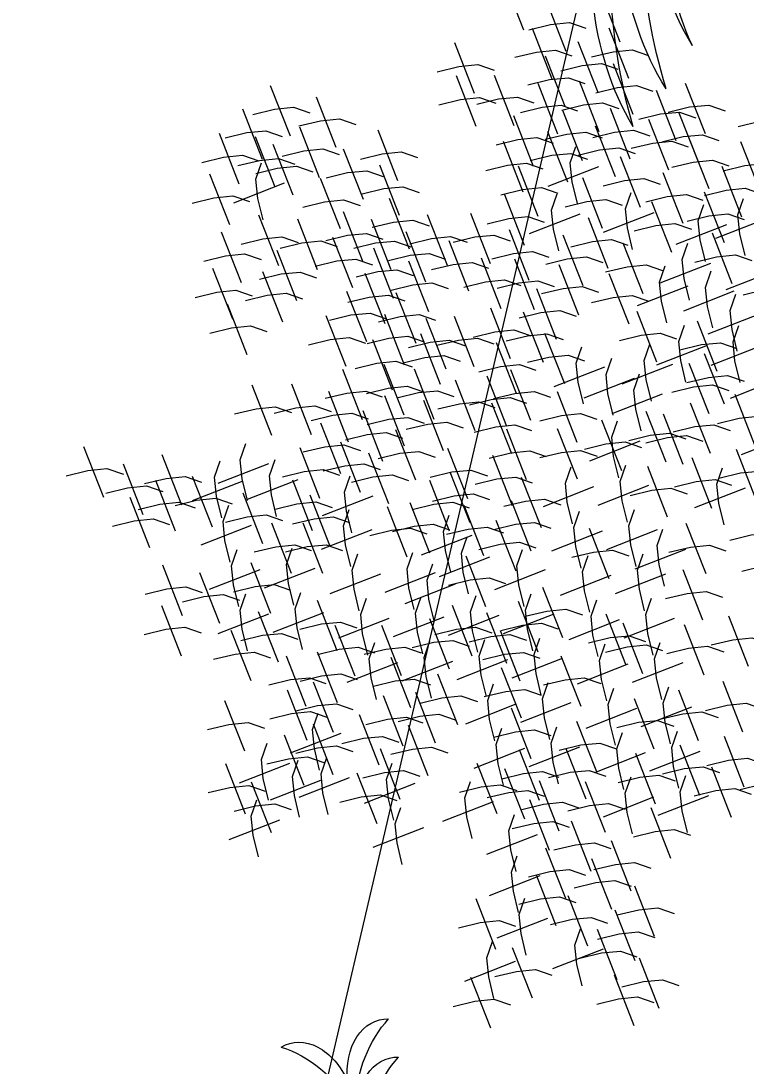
# Model space of a CAD drawing. Header units: millimetres. Extents: x 474016 to 477875, y 2288607 to 2292200.
# Drawn here: x 474329.82 to 474336.02, y 2289573.79 to 2289582.74 of the extents above; entities that cross this region are included whole.
import ezdxf
from ezdxf.enums import TextEntityAlignment as Align

# ---------------------------------------------------------------- set-up
doc = ezdxf.new("R2010")
doc.units = ezdxf.units.MM
doc.header["$LTSCALE"] = 50
for name, color, linetype, lineweight in [('EXT', 3, 'Continuous', 5), ('JARDIN-HP', 64, 'Continuous', 5), ('JARDINES', 98, 'Continuous', 13), ('vialidad', 5, 'Continuous', 13)]:
    doc.layers.add(name, color=color, linetype=linetype, lineweight=lineweight)
doc.styles.get("Standard").update_dxf_attribs({"font": 'arial.ttf'})

# ---------------------------------------------------------------- blocks, each defined once
blk = doc.blocks.new('A$C41BB26E9')
at = {"color": 56, "true_color": 0x7a7a00}
for centre, major_axis, ratio, start_param, end_param in [((-0.0822, 0.8726), (-0.3029, 0.2115), 0.723404, -0.20531, 1.366779), ((0.4871, 0.8785), (-0.7455, 0.5204), 0.723404, 0.433471, 1.121531), ((-0.3818, 0.4434), (-0.3029, 0.2115), 0.723404, -1.366779, 0.20531), ((-0.1911, -0.0931), (-0.7455, 0.5204), 0.723404, -1.121531, -0.433471), ((-0.1972, 0.3145), (-0.3029, 0.2115), 0.723404, -1.366779, 0.20531), ((-0.0065, -0.2219), (-0.7455, 0.5204), 0.723404, -1.121531, -0.433471), ((3.7035, -2.1029), (-2.624, 0.6366), 0.714286, 4.179349, 4.820469), ((4.122, -1.2835), (-1.5343, 0.3722), 0.714286, 3.888492, 4.926001), ((3.2901, -2.2819), (-2.8137, 0.6826), 0.714286, 4.170125, 4.780311), ((3.7802, -1.3807), (-1.5988, 0.3879), 0.714286, 3.86745, 4.883323), ((3.47, -1.48), (-1.6557, 0.4017), 0.714286, 3.88992, 4.86288), ((3.6576, -1.5691), (-1.5601, 0.3785), 0.714286, 4.003422, 4.972752)]:
    blk.add_ellipse(centre, major_axis=major_axis, ratio=ratio, start_param=start_param, end_param=end_param, dxfattribs=at)
blk = doc.blocks.new('Plarbol-031')
for points in [[(-1.761525, 1.7539), (-1.539175, 1.6008)], [(-0.81625, 1.57985), (-0.74195, 1.6618), (-0.668875, 1.722775), (-0.585675, 1.745)], [(-1.6243, 1.62685), (-1.401975, 1.47375)], [(-1.614125, 1.458525), (-1.5398, 1.54045), (-1.46675, 1.60145), (-1.38355, 1.623675)], [(-1.15485, 1.61225), (-0.932525, 1.45915)], [(-1.9578, 1.5646), (-1.735475, 1.4115)], [(-1.94765, 1.39625), (-1.873325, 1.4782), (-1.800275, 1.5392), (-1.71705, 1.561425)], [(-1.144675, 1.4439), (-1.07035, 1.52585), (-0.9973, 1.586825), (-0.9141, 1.609075)], [(-2.19095, 1.5341), (-1.9686, 1.381025)], [(-0.764175, 1.525225), (-0.541825, 1.372125)], [(-0.754, 1.356875), (-0.679675, 1.438825), (-0.606625, 1.4998), (-0.5234, 1.52205)], [(-1.7126, 1.48455), (-1.490275, 1.331475)], [(-1.702425, 1.316225), (-1.6281, 1.398175), (-1.55505, 1.45915), (-1.47185, 1.481375)], [(-1.506775, 1.49155), (-1.28445, 1.33845)], [(-1.496625, 1.3232), (-1.4223, 1.40515), (-1.349225, 1.466125), (-1.266025, 1.488375)], [(-1.255225, 1.50235), (-1.032875, 1.34925)], [(-1.24505, 1.334), (-1.170725, 1.41595), (-1.097675, 1.476925), (-1.01445, 1.499175)], [(-1.098325, 1.4725), (-0.875975, 1.3194)], [(-1.08815, 1.30415), (-1.013825, 1.3861), (-0.940775, 1.447075), (-0.85755, 1.469325)], [(-1.93875, 1.41215), (-1.7164, 1.25905)], [(-1.928575, 1.2438), (-1.85425, 1.32575), (-1.7812, 1.386725), (-1.698, 1.408975)], [(-1.205675, 1.361325), (-0.983325, 1.208225)], [(-1.1955, 1.192975), (-1.121175, 1.274925), (-1.048125, 1.3359), (-0.9649, 1.35815)], [(-0.9865, 1.395625), (-0.764175, 1.242525)], [(-0.97635, 1.227275), (-0.902025, 1.309225), (-0.828975, 1.370225), (-0.74575, 1.39245)], [(-0.773075, 1.37085), (-0.550725, 1.21775)], [(-0.7629, 1.2025), (-0.688575, 1.28445), (-0.615525, 1.34545), (-0.5323, 1.367675)], [(-1.808525, 1.33465), (-1.586175, 1.18155)], [(-1.79835, 1.1663), (-1.724025, 1.24825), (-1.650975, 1.309225), (-1.567775, 1.331475)], [(-1.59825, 1.3251), (-1.375925, 1.172025)], [(-1.5881, 1.156775), (-1.513775, 1.238725), (-1.440725, 1.2997), (-1.3575, 1.321925)], [(-1.39435, 1.2997), (-1.172, 1.1466)], [(-1.384175, 1.13135), (-1.30985, 1.2133), (-1.2368, 1.2743), (-1.153575, 1.296525)], [(-0.596475, 1.057675), (-0.443375, 1.28)], [(-0.428125, 1.067825), (-0.510075, 1.14215), (-0.57105, 1.215225), (-0.5933, 1.298425)], [(-1.761525, 1.2006), (-1.539175, 1.0475)], [(-1.75135, 1.03225), (-1.677025, 1.1142), (-1.603975, 1.1752), (-1.52075, 1.197425)], [(-0.773075, 1.216475), (-0.550725, 1.0634)], [(-0.7629, 1.04815), (-0.688575, 1.1301), (-0.615525, 1.191075), (-0.5323, 1.2133)], [(-1.58555, 1.158675), (-1.363225, 1.005575)], [(-1.575375, 0.990325), (-1.50105, 1.072275), (-1.428, 1.133275), (-1.3448, 1.1555)], [(-1.4064, 1.18535), (-1.184075, 1.03225)], [(-1.39625, 1.017025), (-1.321925, 1.09895), (-1.248875, 1.15995), (-1.16565, 1.182175)], [(-0.9973, 1.1809), (-0.774975, 1.027825)], [(-0.98715, 1.012575), (-0.912825, 1.094525), (-0.839775, 1.1555), (-0.75655, 1.177725)], [(-0.7432, 0.923), (-0.590125, 1.145325)], [(-0.574875, 0.93315), (-0.656825, 1.007475), (-0.7178, 1.08055), (-0.740025, 1.16375)], [(-2.21825, 1.13645), (-1.995925, 0.98335)], [(-2.2081, 0.9681), (-2.133775, 1.05005), (-2.060725, 1.111025), (-1.9775, 1.133275)], [(-1.9648, 1.11295), (-1.74245, 0.95985)], [(-1.954625, 0.9446), (-1.8803, 1.02655), (-1.80725, 1.087525), (-1.724025, 1.10975)], [(-1.21775, 1.128175), (-0.9954, 0.9751)], [(-1.207575, 0.95985), (-1.13325, 1.0418), (-1.0602, 1.102775), (-0.976975, 1.125)], [(-0.4116, 0.87535), (-0.258525, 1.0977)], [(-1.263475, 0.81565), (-1.345425, 0.889975), (-1.4064, 0.963025), (-1.42865, 1.046225)], [(-0.62695, 1.06975), (-0.404625, 0.91665)], [(-0.6168, 0.9014), (-0.542475, 0.98335), (-0.469425, 1.044325), (-0.3862, 1.066575)], [(-0.326475, 0.900775), (-0.25215, 0.9827), (-0.179125, 1.0437), (-0.095925, 1.065925)], [(-2.11915, 1.00495), (-1.896825, 0.85185)], [(-2.109, 0.8366), (-2.034675, 0.91855), (-1.961625, 0.979525), (-1.8784, 1.001775)], [(-1.772325, 0.999875), (-1.549975, 0.846775)], [(-1.76215, 0.831525), (-1.687825, 0.913475), (-1.614775, 0.97445), (-1.53155, 0.996675)], [(-1.58745, 1.029725), (-1.365125, 0.876625)], [(-1.5773, 0.861375), (-1.502975, 0.943325), (-1.429925, 1.0043), (-1.3467, 1.02655)], [(-1.431825, 0.805475), (-1.278725, 1.027825)], [(-1.076075, 0.769275), (-0.922975, 0.9916)], [(-0.90775, 0.779425), (-0.989675, 0.85375), (-1.050675, 0.9268), (-1.0729, 1.010025)], [(-0.96365, 1.03035), (-0.7413, 0.87725)], [(-0.953475, 0.862025), (-0.87915, 0.94395), (-0.8061, 1.00495), (-0.722875, 1.027175)], [(-1.315575, 0.93635), (-1.093225, 0.78325)], [(-0.701275, 0.719075), (-0.548175, 0.941425)], [(-0.53295, 0.72925), (-0.6149, 0.803575), (-0.675875, 0.876625), (-0.6981, 0.95985)], [(-1.3054, 0.768), (-1.231075, 0.84995), (-1.158025, 0.910925), (-1.0748, 0.93315)], [(-0.527225, 0.669525), (-0.374125, 0.891875)], [(-0.358875, 0.6797), (-0.440825, 0.754025), (-0.501825, 0.827075), (-0.52405, 0.9103)], [(-1.7431, 0.8652), (-1.52075, 0.7121)], [(-1.732925, 0.69685), (-1.6586, 0.7788), (-1.58555, 0.839775), (-1.502325, 0.862025)], [(-0.36205, 0.642225), (-0.209, 0.86455)], [(-0.19375, 0.652375), (-0.275675, 0.7267), (-0.33665, 0.79975), (-0.358875, 0.882975)], [(-1.6135, 0.8061), (-1.391175, 0.653025)], [(-1.603325, 0.637775), (-1.529025, 0.719725), (-1.45595, 0.7807), (-1.37275, 0.802925)], [(-1.3772, 0.558375), (-1.2241, 0.7807)], [(-1.20885, 0.568525), (-1.2908, 0.64285), (-1.351775, 0.7159), (-1.374, 0.799125)], [(-1.18025, 0.78705), (-0.957925, 0.63395)], [(-1.1701, 0.618725), (-1.095775, 0.70065), (-1.022725, 0.76165), (-0.9395, 0.783875)], [(-0.966825, 0.780075), (-0.744475, 0.626975)], [(-0.73115, 0.5628), (-0.57805, 0.78515)], [(-0.5628, 0.572975), (-0.64475, 0.6473), (-0.705725, 0.72035), (-0.727975, 0.803575)], [(-0.95665, 0.611725), (-0.882325, 0.693675), (-0.809275, 0.75465), (-0.72605, 0.7769)], [(-0.262325, 0.520875), (-0.10925, 0.743225)], [(-0.094, 0.53105), (-0.17595, 0.605375), (-0.23695, 0.678425), (-0.25915, 0.76165)], [(-1.58935, 0.6492), (-1.367025, 0.4961)], [(-1.5792, 0.480875), (-1.504875, 0.5628), (-1.431825, 0.6238), (-1.3486, 0.646025)], [(-1.235525, 0.646025), (-1.0132, 0.492925)], [(-1.225375, 0.4777), (-1.15105, 0.559625), (-1.077975, 0.620625), (-0.994775, 0.64285)], [(-0.444, 0.665725), (-0.2217, 0.512625)], [(-0.43385, 0.497375), (-0.359525, 0.579325), (-0.286475, 0.6403), (-0.203275, 0.66255)], [(-0.091475, 0.439575), (0.061625, 0.6619)], [(-0.938875, 0.6149), (-0.716525, 0.4618)], [(-0.9287, 0.44655), (-0.854375, 0.5285), (-0.781325, 0.5895), (-0.6981, 0.611725)], [(-0.4872, 0.3716), (-0.3341, 0.59395)], [(-0.31885, 0.381775), (-0.4008, 0.4561), (-0.4618, 0.52915), (-0.484025, 0.61235)], [(-2.6369, 0.527875), (-2.41455, 0.374775)], [(-2.626725, 0.359525), (-2.5524, 0.441475), (-2.47935, 0.502475), (-2.396125, 0.5247)], [(-2.290675, 0.56345), (-2.06835, 0.41035)], [(-2.280525, 0.3951), (-2.2062, 0.47705), (-2.133125, 0.538025), (-2.049925, 0.560275)], [(-0.719075, 0.536775), (-0.496725, 0.383675)], [(-0.7089, 0.368425), (-0.634575, 0.450375), (-0.561525, 0.51135), (-0.4783, 0.5336)], [(-0.3233, 0.55075), (-0.101, 0.39765)], [(-0.31315, 0.3824), (-0.23885, 0.46435), (-0.1658, 0.525325), (-0.082575, 0.547575)], [(-1.677025, 0.478325), (-1.4547, 0.325225)], [(-1.66685, 0.309975), (-1.59255, 0.391925), (-1.519475, 0.452925), (-1.436275, 0.47515)], [(-1.47185, 0.5177), (-1.2495, 0.364625)], [(-1.461675, 0.349375), (-1.38735, 0.431325), (-1.3143, 0.4923), (-1.231075, 0.514525)], [(-1.1701, 0.512625), (-0.94775, 0.359525)], [(-1.159925, 0.344275), (-1.0856, 0.426225), (-1.01255, 0.487225), (-0.929325, 0.50945)], [(-0.359525, 0.4688), (-0.1372, 0.3157)], [(-2.85795, 0.4472), (-2.635625, 0.2941)], [(-2.8478, 0.27885), (-2.773475, 0.3608), (-2.700425, 0.421775), (-2.6172, 0.444025)], [(-2.187125, 0.4237), (-1.9648, 0.2706)], [(-2.176975, 0.25535), (-2.10265, 0.3373), (-2.0296, 0.398275), (-1.946375, 0.420525)], [(-0.576775, 0.1969), (-0.423675, 0.41925)], [(-0.408425, 0.207075), (-0.490375, 0.2814), (-0.551375, 0.35445), (-0.5736, 0.437675)], [(-0.34935, 0.30045), (-0.275025, 0.3824), (-0.202, 0.443375), (-0.118775, 0.465625)], [(-0.084475, 0.467525), (0.13785, 0.314425)], [(-0.074325, 0.299175), (0, 0.381125), (0.073075, 0.442125), (0.156275, 0.46435)], [(0.11245, 0.237575), (0.26555, 0.4599)], [(-2.38025, 0.3894), (-2.1579, 0.2363)], [(-2.370075, 0.22105), (-2.29575, 0.303), (-2.2227, 0.363975), (-2.1395, 0.3862)], [(-1.3683, 0.41225), (-1.14595, 0.25915)], [(-1.358125, 0.243925), (-1.2838, 0.325875), (-1.21075, 0.38685), (-1.127525, 0.409075)], [(-2.62165, 0.357), (-2.3993, 0.2039)], [(-2.611475, 0.18865), (-2.53715, 0.2706), (-2.4641, 0.331575), (-2.380875, 0.353825)], [(-2.0531, 0.3138), (-1.83075, 0.1607)], [(-1.851075, 0.3519), (-1.62875, 0.198825)], [(-1.840925, 0.183575), (-1.7666, 0.265525), (-1.69355, 0.3265), (-1.610325, 0.348725)], [(-1.508675, 0.322675), (-1.28635, 0.1696)], [(-1.498525, 0.15435), (-1.4242, 0.2363), (-1.35115, 0.297275), (-1.267925, 0.3195)], [(-1.1955, 0.35065), (-0.973175, 0.19755)], [(-1.18535, 0.1823), (-1.111025, 0.26425), (-1.037975, 0.325225), (-0.95475, 0.34745)], [(-2.9075, 0.273125), (-2.685175, 0.12005)], [(-2.89735, 0.1048), (-2.823025, 0.18675), (-2.749975, 0.247725), (-2.66675, 0.26995)], [(-2.042925, 0.14545), (-1.9686, 0.2274), (-1.89555, 0.288375), (-1.812325, 0.310625)], [(-1.690375, 0.3049), (-1.468025, 0.1518)], [(-1.6802, 0.13655), (-1.605875, 0.2185), (-1.532825, 0.2795), (-1.4496, 0.301725)], [(-0.52595, 0.042575), (-0.6079, 0.116875), (-0.668875, 0.189925), (-0.691125, 0.273125)], [(-0.535475, 0.04575), (-0.382375, 0.26805)], [(-0.36715, 0.0559), (-0.4491, 0.1302), (-0.510075, 0.20325), (-0.5323, 0.286475)], [(-0.2433, 0.3087), (-0.02095, 0.155625)], [(-0.233125, 0.140375), (-0.1588, 0.222325), (-0.08575, 0.2833), (-0.002525, 0.305525)], [(-2.682625, 0.21215), (-2.4603, 0.05905)], [(-2.672475, 0.043825), (-2.59815, 0.12575), (-2.525075, 0.18675), (-2.441875, 0.208975)], [(-1.892375, 0.22295), (-1.67005, 0.06985)], [(-1.8822, 0.054625), (-1.8079, 0.13655), (-1.734825, 0.19755), (-1.651625, 0.219775)], [(-1.1847, 0.2185), (-0.962375, 0.0654)], [(-1.17455, 0.0502), (-1.100225, 0.1321), (-1.027175, 0.1931), (-0.94395, 0.215325)], [(-0.84865, -0.0038), (-0.695575, 0.2185)], [(-0.680325, 0.00635), (-0.762275, 0.08065), (-0.82325, 0.1537), (-0.845475, 0.236925)], [(-0.6943, 0.0324), (-0.5412, 0.254725)], [(0.074325, 0.245175), (0.296675, 0.0921)], [(0.0845, 0.07685), (0.158825, 0.1588), (0.231875, 0.219775), (0.3151, 0.242)], [(-2.777925, 0.194375), (-2.555575, 0.0413)], [(-2.76775, 0.02605), (-2.693425, 0.107975), (-2.620375, 0.16895), (-2.53715, 0.1912)], [(-2.3936, 0.204525), (-2.17125, 0.05145)], [(-2.383425, 0.036225), (-2.3091, 0.118125), (-2.23605, 0.179125), (-2.152825, 0.20135)], [(-2.0696, 0.177225), (-1.847275, 0.02415)], [(-2.05945, 0.0089), (-1.985125, 0.090825), (-1.912075, 0.1518), (-1.82885, 0.17405)], [(-1.037325, 0.189925), (-0.815, 0.03685)], [(-1.027175, 0.0216), (-0.95285, 0.103525), (-0.879775, 0.1645), (-0.796575, 0.18675)], [(-0.324575, 0.188025), (-0.102275, 0.03495)], [(-0.314425, 0.0197), (-0.240125, 0.101625), (-0.16705, 0.1626), (-0.08385, 0.18485)], [(-2.934825, 0.107975), (-2.712475, -0.0451)], [(-2.92465, -0.06035), (-2.850325, 0.0216), (-2.777275, 0.08255), (-2.69405, 0.1048)], [(-2.2062, 0.13085), (-1.98385, -0.022225)], [(-2.196025, -0.037475), (-2.1217, 0.044475), (-2.04865, 0.105425), (-1.965425, 0.127675)], [(-1.799, 0.1086), (-1.57665, -0.044475)], [(-1.788825, -0.0597), (-1.7145, 0.02225), (-1.64145, 0.0832), (-1.558225, 0.105425)], [(-1.330825, 0.1429), (-1.108475, -0.01015)], [(-1.32065, -0.0254), (-1.246325, 0.05655), (-1.173275, 0.1175), (-1.09005, 0.139725)], [(-0.402075, 0.1499), (-0.179775, -0.003175)], [(-0.391925, -0.018425), (-0.3176, 0.0635), (-0.24455, 0.1245), (-0.16135, 0.146725)], [(0.06735, -0.110525), (0.22045, 0.111775)], [(0.235675, -0.100375), (0.15375, -0.02605), (0.09275, 0.047025), (0.070525, 0.1302)], [(-2.680725, -0.13785), (-2.527625, 0.084475)], [(-2.512375, -0.127675), (-2.594325, -0.05335), (-2.6553, 0.0197), (-2.67755, 0.1029)], [(-1.98005, 0.0654), (-1.7577, -0.08765)], [(-1.969875, -0.1029), (-1.89555, -0.02095), (-1.8225, 0.040025), (-1.739275, 0.062225)], [(-0.084475, 0.086375), (0.13785, -0.0667)], [(-0.074325, -0.08195), (0, 0), (0.073075, 0.060975), (0.156275, 0.0832)], [(-1.457225, 0.008275), (-1.2349, -0.144825)], [(-1.447075, -0.160075), (-1.37275, -0.078125), (-1.2997, -0.01715), (-1.216475, 0.005075)], [(-1.210125, 0.015875), (-0.987775, -0.1372)], [(-1.19995, -0.15245), (-1.125625, -0.0705), (-1.052575, -0.009525), (-0.96935, 0.0127)], [(-0.4961, -0.210275), (-0.343, 0.012075)], [(-0.32775, -0.2001), (-0.4097, -0.125775), (-0.470675, -0.052725), (-0.492925, 0.0305)], [(0.30175, -0.148), (0.376075, -0.06605), (0.449125, -0.005075), (0.53235, 0.01715)], [(-2.3739, -0.02795), (-2.15155, -0.18105)], [(-2.363725, -0.196275), (-2.2894, -0.11435), (-2.21635, -0.05335), (-2.133125, -0.031125)], [(-2.17825, -0.00445), (-1.9559, -0.157525)], [(-2.168075, -0.172775), (-2.09375, -0.090825), (-2.0207, -0.02985), (-1.937475, -0.007625)], [(-0.82325, -0.0165), (-0.600925, -0.1696)], [(-0.813075, -0.18485), (-0.73875, -0.1029), (-0.6657, -0.041925), (-0.5825, -0.0197)], [(-0.5609, -0.0089), (-0.33855, -0.161975)], [(-0.550725, -0.177225), (-0.4764, -0.095275), (-0.40335, -0.0343), (-0.320125, -0.012075)], [(-2.8605, -0.087025), (-2.63815, -0.240125)], [(-2.850325, -0.255375), (-2.776, -0.173425), (-2.70295, -0.112425), (-2.619725, -0.0902)], [(-1.944475, -0.062875), (-1.722125, -0.215975)], [(-1.9343, -0.231225), (-1.859975, -0.149275), (-1.786925, -0.0883), (-1.7037, -0.06605)], [(-1.762775, -0.057175), (-1.54045, -0.210275)], [(-1.752625, -0.2255), (-1.6783, -0.14355), (-1.60525, -0.082575), (-1.522025, -0.06035)], [(-1.567775, -0.0794), (-1.345425, -0.2325)], [(-1.5576, -0.24775), (-1.483275, -0.1658), (-1.410225, -0.1048), (-1.327, -0.082575)], [(-1.076075, -0.054625), (-0.85375, -0.207725)], [(-1.065925, -0.222975), (-0.9916, -0.141025), (-0.91855, -0.080025), (-0.835325, -0.0578)], [(-0.2433, -0.072425), (-0.02095, -0.2255)], [(-0.233125, -0.24075), (-0.1588, -0.1588), (-0.08575, -0.097825), (-0.002525, -0.0756)], [(0.4377, -0.2414), (0.512025, -0.15945), (0.585075, -0.09845), (0.6683, -0.076225)], [(-2.544775, -0.119425), (-2.32245, -0.272525)], [(-2.534625, -0.287775), (-2.4603, -0.205825), (-2.387225, -0.144825), (-2.304025, -0.1226)], [(-1.1574, -0.14675), (-0.93505, -0.299825)], [(-1.147225, -0.315075), (-1.0729, -0.233125), (-0.99985, -0.17215), (-0.916625, -0.149925)], [(-0.337275, -0.369075), (-0.184225, -0.14675)], [(-0.168975, -0.3589), (-0.2509, -0.284575), (-0.311875, -0.211525), (-0.3341, -0.128325)], [(-1.969875, -0.188025), (-1.74755, -0.341125)], [(-1.9597, -0.356375), (-1.8854, -0.274425), (-1.812325, -0.21345), (-1.729125, -0.1912)], [(-1.750075, -0.1785), (-1.52775, -0.3316)], [(-1.739925, -0.34685), (-1.6656, -0.2649), (-1.59255, -0.2039), (-1.509325, -0.181675)], [(-1.547425, -0.157525), (-1.3251, -0.310625)], [(-1.537275, -0.325875), (-1.46295, -0.243925), (-1.3899, -0.18295), (-1.306675, -0.160725)], [(-0.7197, -0.1677), (-0.497375, -0.3208)], [(-0.70955, -0.33605), (-0.635225, -0.2541), (-0.56215, -0.1931), (-0.47895, -0.170875)], [(0.074325, -0.199475), (0.296675, -0.35255)], [(0.0845, -0.3678), (0.158825, -0.28585), (0.231875, -0.224875), (0.3151, -0.20265)], [(-2.372, -0.21345), (-2.14965, -0.366525)], [(-2.361825, -0.381775), (-2.2875, -0.299825), (-2.21445, -0.23885), (-2.131225, -0.216625)], [(-1.27555, -0.25155), (-1.0532, -0.40465)], [(-1.265375, -0.4199), (-1.19105, -0.33795), (-1.118, -0.276975), (-1.0348, -0.254725)], [(-1.061475, -0.2452), (-0.839125, -0.3983)], [(-1.0513, -0.41355), (-0.976975, -0.3316), (-0.903925, -0.2706), (-0.8207, -0.248375)], [(-2.650875, -0.293475), (-2.428525, -0.446575)], [(-2.6407, -0.461825), (-2.566375, -0.379875), (-2.493325, -0.3189), (-2.4101, -0.29665)], [(-0.928075, -0.311275), (-0.705725, -0.464375)], [(-0.559625, -0.5279), (-0.406525, -0.30555)], [(-0.391275, -0.517725), (-0.473225, -0.4434), (-0.5342, -0.37035), (-0.55645, -0.287125)], [(-0.1785, -0.5279), (-0.0254, -0.30555)], [(-0.01015, -0.517725), (-0.0921, -0.4434), (-0.153075, -0.37035), (-0.175325, -0.287125)], [(-0.007625, -0.52915), (0.145475, -0.306825)], [(0.160725, -0.519), (0.078775, -0.444675), (0.0178, -0.371625), (-0.00445, -0.2884)], [(-2.370725, -0.3405), (-2.148375, -0.493575)], [(-2.36055, -0.508825), (-2.286225, -0.426875), (-2.213175, -0.3659), (-2.12995, -0.343675)], [(-1.987025, -0.34685), (-1.7647, -0.499925)], [(-1.976875, -0.515175), (-1.90255, -0.433225), (-1.829475, -0.37225), (-1.746275, -0.350025)], [(-1.729125, -0.315075), (-1.506775, -0.468175)], [(-1.71895, -0.483425), (-1.644625, -0.401475), (-1.571575, -0.3405), (-1.48835, -0.31825)], [(-1.47565, -0.32015), (-1.253325, -0.47325)], [(-1.4655, -0.4885), (-1.391175, -0.40655), (-1.3181, -0.345575), (-1.2349, -0.323325)], [(-0.9179, -0.4796), (-0.843575, -0.39765), (-0.770525, -0.336675), (-0.6873, -0.31445)], [(-1.612875, -0.3856), (-1.390525, -0.538675)], [(-1.6027, -0.553925), (-1.528375, -0.471975), (-1.455325, -0.411), (-1.3721, -0.388775)], [(0.18995, -0.399575), (0.412275, -0.552675)], [(0.200125, -0.5679), (0.274425, -0.48595), (0.3475, -0.424975), (0.4307, -0.40275)], [(-2.585425, -0.46755), (-2.3631, -0.620625)], [(-1.349875, -0.4237), (-1.127525, -0.5768)], [(-1.3397, -0.59205), (-1.265375, -0.5101), (-1.192325, -0.449125), (-1.109125, -0.426875)], [(-0.912825, -0.458), (-0.690475, -0.6111)], [(-0.90265, -0.62635), (-0.828325, -0.5444), (-0.755275, -0.483425), (-0.67205, -0.461175)], [(-0.4008, -0.6867), (-0.247725, -0.464375)], [(-0.2325, -0.676525), (-0.314425, -0.6022), (-0.3754, -0.52915), (-0.397625, -0.44595)], [(-0.019675, -0.6867), (0.1334, -0.464375)], [(0.14865, -0.676525), (0.0667, -0.6022), (0.005725, -0.52915), (-0.0165, -0.44595)], [(0.507575, -0.4631), (0.7299, -0.6162)], [(0.51775, -0.631425), (0.59205, -0.549475), (0.665125, -0.4885), (0.748325, -0.466275)], [(-2.575275, -0.635875), (-2.50095, -0.553925), (-2.4279, -0.49295), (-2.344675, -0.470725)], [(-1.5233, -0.51265), (-1.30095, -0.665725)], [(-1.513125, -0.680975), (-1.4388, -0.599025), (-1.36575, -0.53805), (-1.282525, -0.515825)], [(-0.7324, -0.4688), (-0.510075, -0.6219)], [(-0.72225, -0.63715), (-0.647925, -0.5552), (-0.574875, -0.494225), (-0.49165, -0.471975)], [(-0.3106, -0.489775), (-0.0883, -0.642875)], [(-0.30045, -0.658125), (-0.22615, -0.576175), (-0.153075, -0.515175), (-0.069875, -0.49295)], [(-1.769775, -0.521525), (-1.547425, -0.674625)], [(-1.7596, -0.689875), (-1.685275, -0.607925), (-1.612225, -0.54695), (-1.529025, -0.5247)], [(-1.116725, -0.553925), (-0.8944, -0.707025)], [(-1.106575, -0.722275), (-1.03225, -0.640325), (-0.9592, -0.57935), (-0.875975, -0.5571)], [(-2.426625, -0.57425), (-2.204275, -0.72735)], [(-2.41645, -0.7426), (-2.342125, -0.66065), (-2.269075, -0.599675), (-2.18585, -0.577425)], [(-1.3829, -0.6219), (-1.160575, -0.775)], [(-0.7089, -0.592675), (-0.486575, -0.745775)], [(-0.69875, -0.761025), (-0.624425, -0.679075), (-0.551375, -0.6181), (-0.46815, -0.59585)], [(-0.242025, -0.845525), (-0.088925, -0.623175)], [(-0.073675, -0.83535), (-0.155625, -0.761025), (-0.2166, -0.687975), (-0.23885, -0.60475)], [(0.139125, -0.845525), (0.292225, -0.623175)], [(0.307475, -0.83535), (0.225525, -0.761025), (0.16455, -0.687975), (0.1423, -0.60475)], [(0.34875, -0.6219), (0.5711, -0.775)], [(-1.76595, -0.65175), (-1.543625, -0.80485)], [(-1.7558, -0.8201), (-1.681475, -0.73815), (-1.608425, -0.677175), (-1.5252, -0.65495)], [(-1.5703, -0.63525), (-1.347975, -0.78835)], [(-1.56015, -0.803575), (-1.485825, -0.72165), (-1.41275, -0.66065), (-1.32955, -0.638425)], [(-1.37275, -0.79025), (-1.298425, -0.7083), (-1.225375, -0.647325), (-1.14215, -0.625075)], [(-1.0405, -0.64605), (-0.818175, -0.79915)], [(-1.03035, -0.814375), (-0.956025, -0.73245), (-0.882975, -0.67145), (-0.79975, -0.649225)], [(0.358925, -0.79025), (0.43325, -0.7083), (0.5063, -0.647325), (0.589525, -0.625075)], [(-1.938125, -0.724175), (-1.715775, -0.877275)], [(-1.92795, -0.892525), (-1.853625, -0.810575), (-1.780575, -0.7496), (-1.69735, -0.72735)], [(-0.716525, -0.71655), (-0.4942, -0.86965)], [(-0.706375, -0.8849), (-0.63205, -0.80295), (-0.558975, -0.741975), (-0.475775, -0.719725)], [(-1.1015, -0.737525), (-0.87915, -0.890625)], [(-1.091325, -0.90585), (-1.017, -0.823925), (-0.94395, -0.762925), (-0.860725, -0.7407)], [(-0.890575, -0.743875), (-0.66825, -0.896975)], [(-0.880425, -0.912225), (-0.8061, -0.830275), (-0.73305, -0.769275), (-0.649825, -0.74705)], [(-0.359525, -0.99415), (-0.441475, -0.919825), (-0.50245, -0.846775), (-0.524675, -0.763575)], [(0.085125, -0.99415), (0.003175, -0.919825), (-0.0578, -0.846775), (-0.080025, -0.763575)], [(0.466275, -0.99415), (0.384325, -0.919825), (0.32335, -0.846775), (0.301125, -0.763575)], [(0.666375, -0.74895), (0.888725, -0.90205)], [(0.67655, -0.9173), (0.750875, -0.83535), (0.823925, -0.774375), (0.90715, -0.752125)], [(-1.71005, -0.803575), (-1.487725, -0.956675)], [(-1.6999, -0.971925), (-1.625575, -0.889975), (-1.552525, -0.829), (-1.4693, -0.806775)], [(-1.575375, -0.82645), (-1.35305, -0.97955)], [(-1.565225, -0.9948), (-1.4909, -0.91285), (-1.41785, -0.851875), (-1.334625, -0.829625)], [(-1.428, -0.79405), (-1.205675, -0.94715)], [(-1.41785, -0.9624), (-1.343525, -0.88045), (-1.270475, -0.819475), (-1.18725, -0.797225)], [(-0.757825, -1.05705), (-0.839775, -0.982725), (-0.90075, -0.909675), (-0.922975, -0.82645)], [(-0.52785, -1.004325), (-0.374775, -0.782)], [(-0.0832, -1.004325), (0.069875, -0.782)], [(-0.0038, -0.7966), (0.218525, -0.9497)], [(0.00635, -0.96495), (0.080675, -0.883), (0.15375, -0.822), (0.23695, -0.799775)], [(0.092125, -0.786425), (0.31445, -0.939525)], [(0.102275, -0.954775), (0.1766, -0.872825), (0.24965, -0.81185), (0.332875, -0.7896)], [(0.29795, -1.004325), (0.451025, -0.782)], [(-2.099475, -0.838525), (-1.877125, -0.991625)], [(-2.0893, -1.006875), (-2.014975, -0.924925), (-1.941925, -0.863925), (-1.8587, -0.8417)], [(-1.121175, -0.883), (-0.89885, -1.0361)], [(-0.92615, -1.067225), (-0.773075, -0.844875)], [(-0.623775, -1.096425), (-0.705725, -1.0221), (-0.766725, -0.94905), (-0.78895, -0.86585)], [(-0.337925, -0.862675), (-0.1156, -1.01575)], [(-0.32775, -1.031), (-0.253425, -0.94905), (-0.1804, -0.888075), (-0.097175, -0.86585)], [(-1.111025, -1.051325), (-1.0367, -0.969375), (-0.96365, -0.9084), (-0.880425, -0.886175)], [(-0.792125, -1.1066), (-0.639025, -0.884275)], [(-0.200725, -1.152975), (-0.28265, -1.07865), (-0.343625, -1.0056), (-0.365875, -0.922375)], [(0.24395, -1.152975), (0.162, -1.07865), (0.101025, -1.0056), (0.078775, -0.922375)], [(0.6251, -1.152975), (0.54315, -1.07865), (0.482175, -1.0056), (0.459925, -0.922375)], [(0.507575, -0.907775), (0.7299, -1.060875)], [(0.51775, -1.0761), (0.59205, -0.99415), (0.665125, -0.933175), (0.748325, -0.91095)], [(-1.726575, -0.963675), (-1.50425, -1.116775)], [(-1.7164, -1.132), (-1.642075, -1.050075), (-1.569025, -0.989075), (-1.485825, -0.96685)], [(-1.44325, -1.1803), (-1.29015, -0.95795)], [(-1.274925, -1.170125), (-1.35685, -1.0958), (-1.41785, -1.02275), (-1.440075, -0.939525)], [(-1.203125, -0.9624), (-0.9808, -1.1155)], [(-1.192975, -1.13075), (-1.11865, -1.0488), (-1.0456, -0.9878), (-0.962375, -0.965575)], [(-0.7413, -0.9478), (-0.518975, -1.100875)], [(-0.73115, -1.116125), (-0.656825, -1.034175), (-0.58375, -0.9732), (-0.50055, -0.950975)], [(-0.36905, -1.16315), (-0.215975, -0.9408)], [(0.0756, -1.16315), (0.2287, -0.9408)], [(0.45675, -1.16315), (0.60985, -0.9408)], [(0.8252, -0.9713), (1.047525, -1.1244)], [(0.835375, -1.139625), (0.909675, -1.057675), (0.98275, -0.9967), (1.06595, -0.974475)], [(1.039275, -1.146625), (1.1136, -1.064675), (1.18665, -1.0037), (1.269875, -0.98145)], [(-0.39955, -0.989075), (-0.177225, -1.142175)], [(-0.389375, -1.157425), (-0.31505, -1.075475), (-0.242025, -1.0145), (-0.1588, -0.99225)], [(-1.630025, -1.311775), (-1.711975, -1.23745), (-1.77295, -1.1644), (-1.795175, -1.0812)], [(-1.18535, -1.311775), (-1.2673, -1.23745), (-1.328275, -1.1644), (-1.3505, -1.0812)], [(-0.8042, -1.311775), (-0.88615, -1.23745), (-0.947125, -1.1644), (-0.96935, -1.0812)], [(-0.858825, -1.31305), (-0.705725, -1.090725)], [(-0.690475, -1.3029), (-0.772425, -1.228575), (-0.833425, -1.155525), (-0.85565, -1.0723)], [(-0.42305, -1.311775), (-0.505, -1.23745), (-0.565975, -1.1644), (-0.5882, -1.0812)], [(-0.041925, -1.311775), (-0.123875, -1.23745), (-0.18485, -1.1644), (-0.207075, -1.0812)], [(0.40275, -1.311775), (0.3208, -1.23745), (0.259825, -1.1644), (0.2376, -1.0812)], [(0.34875, -1.066575), (0.5711, -1.219675)], [(0.358925, -1.234925), (0.43325, -1.152975), (0.5063, -1.092), (0.589525, -1.06975)], [(0.7839, -1.311775), (0.70195, -1.23745), (0.640975, -1.1644), (0.61875, -1.0812)], [(-1.9629, -1.337825), (-1.8098, -1.1155)], [(-1.79455, -1.327675), (-1.8765, -1.25335), (-1.937475, -1.1803), (-1.9597, -1.097075)], [(-1.79835, -1.32195), (-1.645275, -1.099625)], [(-1.66685, -1.1174), (-1.444525, -1.2705)], [(-1.6567, -1.28575), (-1.582375, -1.2038), (-1.509325, -1.1428), (-1.4261, -1.120575)], [(-1.5538, -1.1301), (-1.33145, -1.2832)], [(-1.543625, -1.29845), (-1.4693, -1.2165), (-1.39625, -1.155525), (-1.313025, -1.133275)], [(-1.353675, -1.32195), (-1.2006, -1.099625)], [(-0.972525, -1.32195), (-0.81945, -1.099625)], [(-0.591375, -1.32195), (-0.4383, -1.099625)], [(-0.497375, -1.12375), (-0.275025, -1.27685)], [(-0.4872, -1.2921), (-0.412875, -1.21015), (-0.339825, -1.14915), (-0.2566, -1.126925)], [(-0.21025, -1.32195), (-0.057175, -1.099625)], [(-0.07115, -1.094525), (0.1512, -1.247625)], [(-0.060975, -1.262875), (0.01335, -1.180925), (0.0864, -1.11995), (0.169625, -1.0977)], [(0.234425, -1.32195), (0.3875, -1.099625)], [(0.615575, -1.32195), (0.76865, -1.099625)], [(0.666375, -1.1301), (0.888725, -1.2832)], [(0.67655, -1.29845), (0.750875, -1.2165), (0.823925, -1.155525), (0.90715, -1.133275)], [(0.8576, -1.13265), (1.079925, -1.28575)], [(0.86775, -1.300975), (0.942075, -1.21905), (1.01515, -1.15805), (1.09835, -1.135825)], [(-0.660625, -1.189175), (-0.4383, -1.342275)], [(-0.65045, -1.357525), (-0.57615, -1.275575), (-0.503075, -1.2146), (-0.419875, -1.19235)], [(-0.39255, -1.159325), (-0.17025, -1.312425)], [(-0.382375, -1.327675), (-0.30805, -1.245725), (-0.235025, -1.184725), (-0.151825, -1.1625)], [(-1.85235, -1.4706), (-1.9343, -1.396275), (-1.995275, -1.323225), (-2.017525, -1.24)], [(-1.026525, -1.4706), (-1.108475, -1.396275), (-1.16945, -1.323225), (-1.1917, -1.24)], [(-0.645375, -1.4706), (-0.727325, -1.396275), (-0.7883, -1.323225), (-0.81055, -1.24)], [(-0.264225, -1.4706), (-0.346175, -1.396275), (-0.40715, -1.323225), (-0.4294, -1.24)], [(0.1169, -1.4706), (0.03495, -1.396275), (-0.026025, -1.323225), (-0.048275, -1.24)], [(0.561575, -1.4706), (0.479625, -1.396275), (0.41865, -1.323225), (0.3964, -1.24)], [(0.942725, -1.4706), (0.860775, -1.396275), (0.7998, -1.323225), (0.77755, -1.24)], [(-2.0207, -1.480775), (-1.8676, -1.258425)], [(-1.504875, -1.264775), (-1.282525, -1.417875)], [(-1.4947, -1.433125), (-1.420375, -1.351175), (-1.347325, -1.2902), (-1.264125, -1.26795)], [(-1.194875, -1.480775), (-1.041775, -1.258425)], [(-0.813725, -1.480775), (-0.660625, -1.258425)], [(-0.432575, -1.480775), (-0.279475, -1.258425)], [(-0.05145, -1.480775), (0.10165, -1.258425)], [(0.393225, -1.480775), (0.546325, -1.258425)], [(0.507575, -1.288925), (0.7299, -1.442025)], [(0.51775, -1.45725), (0.59205, -1.3753), (0.665125, -1.314325), (0.748325, -1.2921)], [(0.774375, -1.480775), (0.927475, -1.258425)], [(-1.834575, -1.30925), (-1.612225, -1.46235)], [(-1.8244, -1.477575), (-1.750075, -1.39565), (-1.677025, -1.33465), (-1.5938, -1.312425)], [(-0.717175, -1.3067), (-0.494825, -1.4598)], [(-0.707, -1.47505), (-0.632675, -1.3931), (-0.559625, -1.332125), (-0.4764, -1.309875)], [(-0.283925, -1.3086), (-0.0616, -1.4617)], [(-0.27375, -1.47695), (-0.19945, -1.395), (-0.1264, -1.334025), (-0.0432, -1.311775)], [(0.17535, -1.32005), (0.397675, -1.47315)], [(0.1855, -1.488375), (0.259825, -1.40645), (0.332875, -1.34545), (0.4161, -1.323225)], [(-2.275425, -1.37595), (-2.0531, -1.52905)], [(-2.265275, -1.5443), (-2.19095, -1.46235), (-2.1179, -1.40135), (-2.034675, -1.379125)], [(-2.0893, -1.381025), (-1.866975, -1.534125)], [(-2.07915, -1.549375), (-2.004825, -1.467425), (-1.93175, -1.40645), (-1.84855, -1.3842)], [(-1.69355, -1.6294), (-1.7755, -1.555075), (-1.836475, -1.482025), (-1.8587, -1.398825)], [(-1.633825, -1.35245), (-1.4115, -1.50555)], [(-1.623675, -1.520775), (-1.54935, -1.438825), (-1.476275, -1.37785), (-1.393075, -1.355625)], [(-1.3124, -1.6294), (-1.39435, -1.555075), (-1.455325, -1.482025), (-1.47755, -1.398825)], [(-0.867725, -1.6294), (-0.949675, -1.555075), (-1.01065, -1.482025), (-1.032875, -1.398825)], [(-0.486575, -1.6294), (-0.568525, -1.555075), (-0.6295, -1.482025), (-0.651725, -1.398825)], [(-0.10545, -1.6294), (-0.1874, -1.555075), (-0.24835, -1.482025), (-0.270575, -1.398825)], [(0.2757, -1.6294), (0.19375, -1.555075), (0.132775, -1.482025), (0.11055, -1.398825)], [(0.720375, -1.6294), (0.638425, -1.555075), (0.57745, -1.482025), (0.555225, -1.398825)], [(-1.861875, -1.639575), (-1.7088, -1.41725)], [(-1.480725, -1.639575), (-1.32765, -1.41725)], [(-1.03605, -1.639575), (-0.882975, -1.41725)], [(-0.6549, -1.639575), (-0.501825, -1.41725)], [(-0.27375, -1.639575), (-0.1207, -1.41725)], [(-0.13085, -1.447725), (0.091475, -1.600825)], [(-0.1207, -1.616075), (-0.046375, -1.534125), (0.0267, -1.47315), (0.1099, -1.4509)], [(0.107375, -1.639575), (0.26045, -1.41725)], [(0.55205, -1.639575), (0.705125, -1.41725)], [(-2.2297, -1.499825), (-2.00735, -1.652925)], [(-2.219525, -1.66815), (-2.1452, -1.586225), (-2.07215, -1.525225), (-1.988925, -1.503)], [(-0.895675, -1.46805), (-0.673325, -1.62115)], [(-0.8855, -1.6364), (-0.811175, -1.55445), (-0.738125, -1.493475), (-0.6549, -1.471225)], [(0.207725, -1.46235), (0.430075, -1.615425)], [(0.2179, -1.630675), (0.292225, -1.548725), (0.365275, -1.48775), (0.4485, -1.465525)], [(0.7223, -1.469975), (0.944625, -1.62305)], [(0.73245, -1.6383), (0.806775, -1.55635), (0.879825, -1.495375), (0.96305, -1.47315)], [(-2.408825, -1.523325), (-2.1865, -1.676425)], [(-2.398675, -1.691675), (-2.32435, -1.609725), (-2.2513, -1.548725), (-2.168075, -1.5265)], [(-1.534725, -1.788225), (-1.616675, -1.7139), (-1.67765, -1.64085), (-1.6999, -1.557625)], [(-1.153575, -1.788225), (-1.235525, -1.7139), (-1.2965, -1.64085), (-1.31875, -1.557625)], [(-1.23045, -1.54365), (-1.0081, -1.69675)], [(-1.220275, -1.712), (-1.14595, -1.63005), (-1.0729, -1.569075), (-0.989675, -1.546825)], [(-0.7089, -1.788225), (-0.79085, -1.7139), (-0.851825, -1.64085), (-0.874075, -1.557625)], [(-0.5285, -1.512525), (-0.30615, -1.665625)], [(-0.518325, -1.680875), (-0.444, -1.598925), (-0.37095, -1.537925), (-0.287725, -1.5157)], [(0.053375, -1.788225), (-0.028575, -1.7139), (-0.08955, -1.64085), (-0.1118, -1.557625)], [(0.3799, -1.54555), (0.602225, -1.69865)], [(0.39005, -1.7139), (0.464375, -1.63195), (0.537425, -1.570975), (0.62065, -1.548725)], [(-2.619725, -1.56145), (-2.3974, -1.714525)], [(-2.609575, -1.729775), (-2.53525, -1.647825), (-2.4622, -1.58685), (-2.378975, -1.564625)], [(-1.703075, -1.7984), (-1.549975, -1.57605)], [(-1.608425, -1.57415), (-1.386075, -1.72725)], [(-1.59825, -1.742475), (-1.523925, -1.66055), (-1.450875, -1.59955), (-1.36765, -1.577325)], [(-1.321925, -1.7984), (-1.168825, -1.57605)], [(-1.086875, -1.598275), (-0.86455, -1.751375)], [(-1.076725, -1.766625), (-1.0024, -1.684675), (-0.929325, -1.6237), (-0.846125, -1.60145)], [(-0.87725, -1.7984), (-0.72415, -1.57605)], [(-0.767975, -1.5735), (-0.54565, -1.7266)], [(-0.757825, -1.74185), (-0.6835, -1.6599), (-0.61045, -1.598925), (-0.527225, -1.576675)], [(-0.114975, -1.7984), (0.038125, -1.57605)], [(0.018425, -1.597025), (0.240775, -1.7501)], [(0.0286, -1.76535), (0.102925, -1.6834), (0.175975, -1.622425), (0.2592, -1.6002)], [(-2.2894, -1.64085), (-2.067075, -1.79395)], [(-2.27925, -1.809175), (-2.204925, -1.72725), (-2.131875, -1.66625), (-2.04865, -1.644025)], [(-0.568525, -1.64975), (-0.346175, -1.802825)], [(-0.55835, -1.818075), (-0.484025, -1.736125), (-0.410975, -1.67515), (-0.32775, -1.652925)], [(0.0108, -1.7158), (0.23315, -1.8689)], [(0.186125, -1.6688), (0.408475, -1.8219)], [(0.1963, -1.83715), (0.270625, -1.7552), (0.343675, -1.6942), (0.4269, -1.671975)], [(0.6505, -1.7158), (0.87285, -1.8689)], [(-1.790725, -1.757725), (-1.5684, -1.910825)], [(-1.780575, -1.926075), (-1.70625, -1.844125), (-1.6332, -1.78315), (-1.549975, -1.7609)], [(-1.54425, -1.9572), (-1.391175, -1.734875)], [(-1.375925, -1.947025), (-1.457875, -1.8727), (-1.51885, -1.79965), (-1.541075, -1.71645)], [(-1.44135, -1.75455), (-1.219, -1.90765)], [(-1.431175, -1.9229), (-1.35685, -1.84095), (-1.2838, -1.779975), (-1.2006, -1.757725)], [(-1.084975, -1.7571), (-0.862625, -1.9102)], [(-1.0748, -1.92545), (-1.000475, -1.8435), (-0.927425, -1.7825), (-0.844225, -1.760275)], [(-0.693025, -1.75265), (-0.470675, -1.90575)], [(-0.68285, -1.921), (-0.608525, -1.83905), (-0.535475, -1.77805), (-0.452275, -1.755825)], [(0.020975, -1.88415), (0.0953, -1.8022), (0.16835, -1.741225), (0.251575, -1.718975)], [(0.4307, -1.7463), (0.65305, -1.8994)], [(0.440875, -1.91465), (0.5152, -1.8327), (0.58825, -1.7717), (0.671475, -1.749475)], [(0.660675, -1.88415), (0.735, -1.8022), (0.80805, -1.741225), (0.891275, -1.718975)], [(-0.507525, -1.806), (-0.2852, -1.9591)], [(-0.497375, -1.97435), (-0.42305, -1.8924), (-0.35, -1.831425), (-0.266775, -1.809175)], [(-0.11815, -1.770425), (0.1042, -1.923525)], [(-0.107975, -1.938775), (-0.03365, -1.856825), (0.0394, -1.79585), (0.1226, -1.773625)], [(0.200125, -1.77425), (0.42245, -1.92735)], [(0.210275, -1.9426), (0.2846, -1.86065), (0.35765, -1.79965), (0.440875, -1.777425)], [(-1.965425, -1.83015), (-1.7431, -1.98325)], [(-1.955275, -1.9985), (-1.88095, -1.91655), (-1.8079, -1.85555), (-1.724675, -1.833325)], [(-1.2025, -1.859375), (-0.98015, -2.012475)], [(-1.192325, -2.027725), (-1.118, -1.945775), (-1.04495, -1.884775), (-0.961725, -1.86255)], [(0.072425, -2.09505), (-0.009525, -2.020725), (-0.0705, -1.947675), (-0.09275, -1.86445)], [(0.620025, -1.84475), (0.84235, -1.99785)], [(0.630175, -2.0131), (0.7045, -1.93115), (0.77755, -1.870175), (0.860775, -1.847925)], [(0.87285, -1.837775), (1.095175, -1.990875)], [(0.883, -2.006125), (0.957325, -1.924175), (1.030375, -1.863175), (1.1136, -1.84095)], [(-1.5017, -1.90765), (-1.27935, -2.06075)], [(-1.491525, -2.076), (-1.4172, -1.99405), (-1.34415, -1.93305), (-1.260925, -1.910825)], [(-1.0189, -1.891125), (-0.796575, -2.044225)], [(-1.00875, -2.059475), (-0.934425, -1.977525), (-0.861375, -1.91655), (-0.77815, -1.8943)], [(-0.73875, -1.898125), (-0.516425, -2.051225)], [(-0.7286, -2.066475), (-0.654275, -1.984525), (-0.581225, -1.923525), (-0.498, -1.9013)], [(-0.095925, -2.105225), (0.057175, -1.882875)], [(0.17725, -2.11855), (0.33035, -1.896225)], [(0.345575, -2.1084), (0.26365, -2.034075), (0.20265, -1.961), (0.180425, -1.8778)], [(0.40085, -1.927975), (0.6232, -2.081075)], [(0.411025, -2.096325), (0.48535, -2.014375), (0.5584, -1.9534), (0.6416, -1.93115)], [(-1.8568, -1.999125), (-1.634475, -2.152225)], [(-1.84665, -2.167475), (-1.772325, -2.085525), (-1.69925, -2.024525), (-1.61605, -2.0023)], [(-1.104025, -1.996575), (-0.8817, -2.149675)], [(-1.093875, -2.164925), (-1.01955, -2.082975), (-0.9465, -2.022), (-0.863275, -1.99975)], [(-0.9141, -2.24815), (-0.761, -2.0258)], [(-0.74575, -2.237975), (-0.8277, -2.16365), (-0.888675, -2.0906), (-0.910925, -2.007375)], [(-0.557075, -1.980075), (-0.33475, -2.133175)], [(-0.546925, -2.1484), (-0.4726, -2.066475), (-0.39955, -2.005475), (-0.316325, -1.98325)], [(-0.469425, -2.24815), (-0.316325, -2.0258)], [(-0.301075, -2.237975), (-0.383025, -2.16365), (-0.444, -2.0906), (-0.46625, -2.007375)], [(0.8595, -1.9915), (1.08185, -2.1446)], [(0.869675, -2.15985), (0.944, -2.0779), (1.01705, -2.016925), (1.10025, -1.994675)], [(-0.902025, -2.065825), (-0.679675, -2.218925)], [(-0.89185, -2.234175), (-0.817525, -2.152225), (-0.744475, -2.09125), (-0.66125, -2.069)], [(0.3024, -2.281175), (0.455475, -2.05885)], [(0.470725, -2.271025), (0.388775, -2.1967), (0.3278, -2.123625), (0.305575, -2.040425)], [(0.4377, -2.066475), (0.660025, -2.21955)], [(0.44785, -2.2348), (0.522175, -2.15285), (0.59525, -2.091875), (0.67845, -2.06965)], [(0.62445, -2.063275), (0.8468, -2.216375)], [(0.634625, -2.231625), (0.70895, -2.149675), (0.782, -2.0887), (0.865225, -2.066475)], [(0.839175, -2.12045), (1.0615, -2.27355)], [(0.84935, -2.2888), (0.92365, -2.20685), (0.996725, -2.145875), (1.079925, -2.123625)], [(1.09265, -2.1211), (1.314975, -2.2742)], [(1.1028, -2.289425), (1.177125, -2.2075), (1.250175, -2.1465), (1.3334, -2.124275)], [(-0.586925, -2.3968), (-0.668875, -2.322475), (-0.729875, -2.249425), (-0.7521, -2.1662)], [(-0.5844, -2.145225), (-0.36205, -2.298325)], [(-0.574225, -2.313575), (-0.4999, -2.231625), (-0.42685, -2.17065), (-0.343625, -2.1484)], [(-0.142275, -2.3968), (-0.224225, -2.322475), (-0.2852, -2.249425), (-0.307425, -2.1662)], [(0.768025, -2.406325), (0.921125, -2.183975)], [(0.936375, -2.39615), (0.854425, -2.321825), (0.793425, -2.248775), (0.7712, -2.16555)], [(-1.33145, -2.2151), (-1.109125, -2.3682)], [(-1.321275, -2.38345), (-1.24695, -2.3015), (-1.1739, -2.240525), (-1.0907, -2.2183)], [(-0.99095, -2.190975), (-0.768625, -2.344075)], [(-0.9808, -2.359325), (-0.906475, -2.277375), (-0.833425, -2.216375), (-0.7502, -2.19415)], [(-0.755275, -2.40695), (-0.602175, -2.184625)], [(-0.3106, -2.40695), (-0.157525, -2.184625)], [(0.4523, -2.4349), (0.6054, -2.212575)], [(0.62065, -2.42475), (0.5387, -2.350425), (0.477725, -2.277375), (0.455475, -2.19415)], [(-0.8728, -2.503525), (-0.95475, -2.4292), (-1.015725, -2.356125), (-1.037975, -2.272925)], [(-0.8658, -2.497175), (-0.712725, -2.274825)], [(-0.697475, -2.487), (-0.779425, -2.412675), (-0.8404, -2.339625), (-0.862625, -2.2564)], [(1.037375, -2.262125), (1.2597, -2.415225)], [(1.047525, -2.43045), (1.12185, -2.348525), (1.194925, -2.287525), (1.278125, -2.2653)], [(-1.04115, -2.513675), (-0.88805, -2.29135)], [(0.25475, -2.332), (0.477075, -2.4851)], [(0.2649, -2.50035), (0.339225, -2.4184), (0.412275, -2.3574), (0.4955, -2.335175)], [(0.54125, -2.432375), (0.763575, -2.585475)], [(0.5514, -2.6007), (0.625725, -2.51875), (0.698775, -2.457775), (0.782, -2.43555)], [(-1.1523, -2.4724), (-0.929975, -2.625475)], [(-1.14215, -2.640725), (-1.067825, -2.558775), (-0.994775, -2.4978), (-0.91155, -2.475575)], [(-0.994775, -2.4762), (-0.772425, -2.6293)], [(-0.9846, -2.64455), (-0.910275, -2.5626), (-0.837225, -2.5016), (-0.754, -2.479375)], [(0.4396, -2.702975), (0.5927, -2.48065)], [(0.60795, -2.692825), (0.526, -2.6185), (0.465, -2.54545), (0.442775, -2.462225)], [(-0.75655, -2.765875), (-0.8385, -2.69155), (-0.899475, -2.6185), (-0.921725, -2.535275)], [(-0.9249, -2.77605), (-0.7718, -2.5537)], [(0.45295, -2.671225), (0.675275, -2.824325)], [(0.4631, -2.839575), (0.537425, -2.757625), (0.610475, -2.696625), (0.6937, -2.6744)]]:
    blk.add_lwpolyline(points)

msp = doc.modelspace()

# ---------------------------------------------------------------- linework, layer by layer
at = {"layer": 'JARDINES'}
msp.add_line((474323.1278, 2289533.726), (474336.0506, 2289589.1773), dxfattribs=at)

# ---------------------------------------------------------------- block references
at = {"layer": 'EXT', "xscale": 1.71989999994179, "yscale": 1.71989999994179, "zscale": 1.71989999994179, "rotation": 325.9356466897348}
msp.add_blockref('Plarbol-031', (474335.5914, 2289578.7936), dxfattribs=at)
at = {"layer": 'JARDIN-HP', "color": 8, "xscale": -1.499999999962913, "yscale": 1.5, "zscale": 1.499999999999985, "rotation": 69.80682416141926}
for p in [(474336.7213, 2289589.8917), (474333.4477, 2289572.8826)]:
    msp.add_blockref('A$C41BB26E9', p, dxfattribs=at)

# ---------------------------------------------------------------- texts
at = {"layer": 'vialidad', "color": 5, "lineweight": 13, "width": 0.75}
msp.add_text('SENDERO  CEIBA ', height=6, rotation=76.18127, dxfattribs=at).set_placement((474339.2794, 2289563.1423), align=Align.MIDDLE)

doc.saveas('drawing.dxf')
